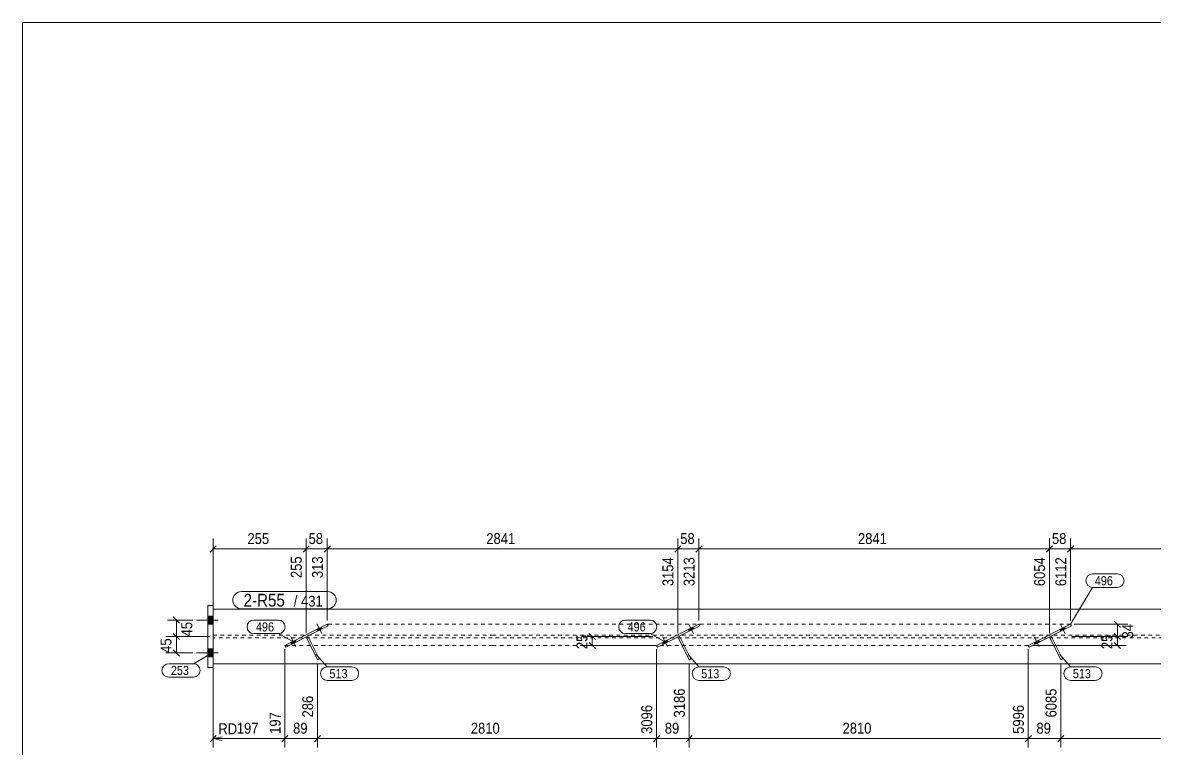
# Model space of a CAD drawing. Header units: millimetres. Extents: x 2 to 579, y 1 to 405.
# Drawn here: x 5 to 315.4, y 206 to 405 of the extents above; entities that cross this region are included whole.
import ezdxf

# ---------------------------------------------------------------- set-up
doc = ezdxf.new("R2010")
doc.units = ezdxf.units.MM
doc.linetypes.add('XKITLINE00', pattern=[0])
doc.linetypes.add('XKITLINE01', pattern=[4, 1, -1, 1, -1])
for name, color, linetype, lineweight in [('Bolt', 3, 'Continuous', 0), ('Dimensions', 7, 'Continuous', 0), ('DrawingSheet', 5, 'Continuous', 0), ('GraphicObject', 6, 'Continuous', 0), ('Part', 2, 'Continuous', 0), ('PartMark', 7, 'Continuous', 0)]:
    doc.layers.add(name, color=color, linetype=linetype, lineweight=lineweight)
doc.styles.add('ARIAL', font='ARIAL.TTF')

# ---------------------------------------------------------------- blocks, each defined once
blk = doc.blocks.new('*A15')
at = {"layer": 'Bolt'}
for points in [[(57.25, 240.08), (55.75, 240.08), (55.75, 242.28), (57.25, 242.28)], [(57.25, 240.08), (55.75, 240.08), (55.75, 242.28), (57.25, 242.28)], [(57.25, 240.08), (55.75, 240.08), (55.75, 242.28), (57.25, 242.28)], [(57.25, 231.08), (55.75, 231.08), (55.75, 233.28), (57.25, 233.28)], [(57.25, 231.08), (55.75, 231.08), (55.75, 233.28), (57.25, 233.28)], [(57.25, 231.08), (55.75, 231.08), (55.75, 233.28), (57.25, 233.28)]]:
    blk.add_hatch(color=3, dxfattribs=at).paths.add_polyline_path(points, flags=17)
at = {"layer": 'Bolt', "color": 3, "linetype": 'XKITLINE00', "lineweight": 0}
for p, q in [((55.75, 242.28), (57.25, 242.28)), ((55.75, 242.28), (57.25, 242.28)), ((55.75, 242.28), (57.25, 242.28)), ((52.65, 241.18), (58.65, 241.18)), ((52.65, 241.18), (58.65, 241.18)), ((52.65, 241.18), (58.65, 241.18)), ((55.75, 240.08), (57.25, 240.08)), ((55.75, 240.08), (57.25, 240.08)), ((55.75, 240.08), (57.25, 240.08)), ((55.75, 233.28), (57.25, 233.28)), ((55.75, 233.28), (57.25, 233.28)), ((55.75, 233.28), (57.25, 233.28)), ((52.65, 232.18), (58.65, 232.18)), ((52.65, 232.18), (58.65, 232.18)), ((52.65, 232.18), (58.65, 232.18)), ((55.75, 231.08), (57.25, 231.08)), ((55.75, 231.08), (57.25, 231.08)), ((55.75, 231.08), (57.25, 231.08))]:
    blk.add_line(p, q, dxfattribs=at)
blk = doc.blocks.new('*A17')
at = {"layer": 'Bolt'}
for points in [[(290.84, 239.23), (291.06, 238.79), (289.81, 238.16), (289.58, 238.61)], [(290.84, 239.23), (291.06, 238.79), (289.81, 238.16), (289.58, 238.61)], [(283.68, 235.65), (283.91, 235.2), (282.66, 234.57), (282.43, 235.02)], [(283.68, 235.65), (283.91, 235.2), (282.66, 234.57), (282.43, 235.02)]]:
    blk.add_hatch(color=3, dxfattribs=at).paths.add_polyline_path(points, flags=17)
at = {"layer": 'Bolt', "color": 3, "linetype": 'XKITLINE00', "lineweight": 0}
for p, q in [((290.93, 237.48), (289.59, 240.16)), ((290.93, 237.48), (289.59, 240.16)), ((291.06, 238.79), (290.84, 239.23)), ((291.06, 238.79), (290.84, 239.23)), ((283.78, 233.89), (282.44, 236.57)), ((283.78, 233.89), (282.44, 236.57)), ((289.81, 238.16), (289.58, 238.61)), ((289.81, 238.16), (289.58, 238.61)), ((282.66, 234.57), (282.43, 235.02)), ((282.66, 234.57), (282.43, 235.02)), ((283.91, 235.2), (283.68, 235.65)), ((283.91, 235.2), (283.68, 235.65))]:
    blk.add_line(p, q, dxfattribs=at)
blk = doc.blocks.new('*A18')
at = {"layer": 'Bolt'}
for points in [[(188.89, 239.23), (189.12, 238.79), (187.86, 238.16), (187.64, 238.61)], [(188.89, 239.23), (189.12, 238.79), (187.86, 238.16), (187.64, 238.61)], [(181.74, 235.65), (181.96, 235.2), (180.71, 234.57), (180.49, 235.02)], [(181.74, 235.65), (181.96, 235.2), (180.71, 234.57), (180.49, 235.02)]]:
    blk.add_hatch(color=3, dxfattribs=at).paths.add_polyline_path(points, flags=17)
at = {"layer": 'Bolt', "color": 3, "linetype": 'XKITLINE00', "lineweight": 0}
for p, q in [((188.99, 237.48), (187.64, 240.16)), ((188.99, 237.48), (187.64, 240.16)), ((189.12, 238.79), (188.89, 239.23)), ((189.12, 238.79), (188.89, 239.23)), ((181.84, 233.89), (180.49, 236.57)), ((181.84, 233.89), (180.49, 236.57)), ((187.86, 238.16), (187.64, 238.61)), ((187.86, 238.16), (187.64, 238.61)), ((180.71, 234.57), (180.49, 235.02)), ((180.71, 234.57), (180.49, 235.02)), ((181.96, 235.2), (181.74, 235.65)), ((181.96, 235.2), (181.74, 235.65))]:
    blk.add_line(p, q, dxfattribs=at)
blk = doc.blocks.new('*A19')
at = {"layer": 'Bolt'}
for points in [[(86.95, 239.23), (87.17, 238.79), (85.92, 238.16), (85.7, 238.61)], [(86.95, 239.23), (87.17, 238.79), (85.92, 238.16), (85.7, 238.61)], [(79.8, 235.65), (80.02, 235.2), (78.77, 234.57), (78.54, 235.02)], [(79.8, 235.65), (80.02, 235.2), (78.77, 234.57), (78.54, 235.02)]]:
    blk.add_hatch(color=3, dxfattribs=at).paths.add_polyline_path(points, flags=17)
at = {"layer": 'Bolt', "color": 3, "linetype": 'XKITLINE00', "lineweight": 0}
for p, q in [((87.05, 237.48), (85.7, 240.16)), ((87.05, 237.48), (85.7, 240.16)), ((87.17, 238.79), (86.95, 239.23)), ((87.17, 238.79), (86.95, 239.23)), ((79.89, 233.89), (78.55, 236.57)), ((79.89, 233.89), (78.55, 236.57)), ((85.92, 238.16), (85.7, 238.61)), ((85.92, 238.16), (85.7, 238.61)), ((78.77, 234.57), (78.54, 235.02)), ((78.77, 234.57), (78.54, 235.02)), ((80.02, 235.2), (79.8, 235.65)), ((80.02, 235.2), (79.8, 235.65))]:
    blk.add_line(p, q, dxfattribs=at)
blk = doc.blocks.new('*A20')
at = {"layer": 'Part', "color": 2, "linetype": 'XKITLINE00', "lineweight": 0}
for p, q in [((57.25, 244.18), (133.78, 244.18)), ((133.88, 244.18), (235.72, 244.18)), ((235.82, 244.18), (337.67, 244.18)), ((57.25, 229.18), (133.78, 229.18)), ((133.88, 229.18), (235.72, 229.18)), ((235.82, 229.18), (337.67, 229.18))]:
    blk.add_line(p, q, dxfattribs=at)
at = {"layer": 'Part', "color": 7, "linetype": 'XKITLINE01', "lineweight": 0}
for p, q in [((57.25, 229.18), (57.25, 244.18)), ((57.25, 237), (133.78, 237)), ((133.78, 236.35), (57.25, 236.35)), ((133.88, 237), (235.72, 237)), ((235.72, 236.35), (133.88, 236.35)), ((235.82, 237), (337.67, 237)), ((337.67, 236.35), (235.82, 236.35))]:
    blk.add_line(p, q, dxfattribs=at)
blk = doc.blocks.new('*A21')
at = {"layer": 'Part', "color": 2, "linetype": 'XKITLINE00', "lineweight": 0}
for p, q in [((55.75, 245.18), (57.25, 245.18)), ((55.75, 228.18), (55.75, 245.18)), ((57.25, 245.18), (57.25, 228.18)), ((57.25, 228.18), (55.75, 228.18))]:
    blk.add_line(p, q, dxfattribs=at)
blk = doc.blocks.new('*A23')
at = {"layer": 'Part', "color": 2, "linetype": 'XKITLINE00', "lineweight": 0}
for p, q in [((292.44, 240.04), (280.82, 234.21)), ((292.67, 239.59), (281.05, 233.76)), ((292.44, 240.04), (292.67, 239.59)), ((280.82, 234.21), (281.05, 233.76))]:
    blk.add_line(p, q, dxfattribs=at)
blk = doc.blocks.new('*A24')
at = {"layer": 'Part', "color": 7, "linetype": 'XKITLINE01', "lineweight": 0}
blk.add_line((286.63, 236.57), (287.08, 236.79), dxfattribs=at)
at = {"layer": 'Part', "color": 2, "linetype": 'XKITLINE00', "lineweight": 0}
for p, q in [((289.77, 230.31), (286.63, 236.57)), ((287.08, 236.79), (290.22, 230.53)), ((290.22, 230.53), (289.77, 230.31))]:
    blk.add_line(p, q, dxfattribs=at)
blk = doc.blocks.new('*A25')
at = {"layer": 'Part', "color": 2, "linetype": 'XKITLINE00', "lineweight": 0}
for p, q in [((190.5, 240.04), (178.88, 234.21)), ((190.72, 239.59), (179.1, 233.76)), ((190.5, 240.04), (190.72, 239.59)), ((178.88, 234.21), (179.1, 233.76))]:
    blk.add_line(p, q, dxfattribs=at)
blk = doc.blocks.new('*A26')
at = {"layer": 'Part', "color": 7, "linetype": 'XKITLINE01', "lineweight": 0}
blk.add_line((184.69, 236.57), (185.14, 236.79), dxfattribs=at)
at = {"layer": 'Part', "color": 2, "linetype": 'XKITLINE00', "lineweight": 0}
for p, q in [((187.83, 230.31), (184.69, 236.57)), ((185.14, 236.79), (188.28, 230.53)), ((188.28, 230.53), (187.83, 230.31))]:
    blk.add_line(p, q, dxfattribs=at)
blk = doc.blocks.new('*A27')
at = {"layer": 'Part', "color": 2, "linetype": 'XKITLINE00', "lineweight": 0}
for p, q in [((88.56, 240.04), (76.94, 234.21)), ((88.78, 239.59), (77.16, 233.76)), ((88.56, 240.04), (88.78, 239.59)), ((76.94, 234.21), (77.16, 233.76))]:
    blk.add_line(p, q, dxfattribs=at)
blk = doc.blocks.new('*A28')
at = {"layer": 'Part', "color": 7, "linetype": 'XKITLINE01', "lineweight": 0}
blk.add_line((82.75, 236.57), (83.19, 236.79), dxfattribs=at)
at = {"layer": 'Part', "color": 2, "linetype": 'XKITLINE00', "lineweight": 0}
for p, q in [((85.88, 230.31), (82.75, 236.57)), ((83.19, 236.79), (86.33, 230.53)), ((86.33, 230.53), (85.88, 230.31))]:
    blk.add_line(p, q, dxfattribs=at)
blk = doc.blocks.new('*A29')
at = {"layer": 'GraphicObject', "color": 1, "linetype": 'XKITLINE01', "lineweight": 0}
for p, q in [((76.94, 234.21), (133.78, 234.21)), ((133.88, 234.21), (235.72, 234.21)), ((235.82, 234.21), (280.82, 234.21))]:
    blk.add_line(p, q, dxfattribs=at)
blk = doc.blocks.new('*A30')
at = {"layer": 'GraphicObject', "color": 1, "linetype": 'XKITLINE01', "lineweight": 0}
for p, q in [((133.78, 240.04), (88.56, 240.04)), ((235.72, 240.04), (133.88, 240.04)), ((292.44, 240.04), (235.82, 240.04))]:
    blk.add_line(p, q, dxfattribs=at)
blk = doc.blocks.new('*A31')
at = {"layer": 'DrawingSheet', "color": 5, "linetype": 'XKITLINE00', "lineweight": 0}
for p, q in [((579, 405), (5, 405)), ((5, 405), (5, 5))]:
    blk.add_line(p, q, dxfattribs=at)
blk = doc.blocks.new('*A68')
at = {"layer": 'Dimensions', "color": 7, "linetype": 'XKITLINE00', "lineweight": 0}
for p, q in [((292.75, 236.68), (307.65, 236.68)), ((304.4, 237.53), (306.1, 235.83)), ((305.25, 234.21), (305.25, 236.68)), ((281.82, 234.21), (307.65, 234.21)), ((304.4, 235.06), (306.1, 233.36))]:
    blk.add_line(p, q, dxfattribs=at)
at = {"layer": 'Dimensions', "color": 3}
for p in [(305.25, 236.68), (305.25, 234.21)]:
    blk.add_point(p, dxfattribs=at)
at = {"layer": 'Dimensions', "color": 3, "style": 'ARIAL', "width": 0.85}
blk.add_text('25', height=3, rotation=90.0002, dxfattribs=at).set_placement((303.9, 233.22))
blk = doc.blocks.new('*A69')
at = {"layer": 'Dimensions', "color": 7, "linetype": 'XKITLINE00', "lineweight": 0}
for p, q in [((293.44, 240.04), (308.1, 240.04)), ((304.4, 240.89), (306.1, 239.19)), ((305.25, 236.68), (305.25, 240.04)), ((292.75, 236.68), (308.1, 236.68)), ((304.4, 237.53), (306.1, 235.83))]:
    blk.add_line(p, q, dxfattribs=at)
at = {"layer": 'Dimensions', "color": 3}
for p in [(305.25, 240.04), (305.25, 236.68)]:
    blk.add_point(p, dxfattribs=at)
at = {"layer": 'Dimensions', "color": 3, "style": 'ARIAL', "width": 0.85}
blk.add_text('34', height=3, rotation=90.0002, dxfattribs=at).set_placement((309.6, 236.13))
blk = doc.blocks.new('*A70')
at = {"layer": 'Dimensions', "color": 7, "linetype": 'XKITLINE00', "lineweight": 0}
for p, q in [((58.1, 261.53), (56.4, 259.83)), ((57.25, 245.18), (57.25, 263.53)), ((83.59, 261.53), (81.9, 259.83)), ((82.75, 237.57), (82.75, 263.53)), ((57.25, 260.68), (82.75, 260.68))]:
    blk.add_line(p, q, dxfattribs=at)
at = {"layer": 'Dimensions', "color": 3}
for p in [(57.25, 260.68), (82.75, 260.68)]:
    blk.add_point(p, dxfattribs=at)
at = {"layer": 'Dimensions', "color": 3, "style": 'ARIAL', "width": 0.85}
blk.add_text('255', height=3, dxfattribs=at).set_placement((66.66, 262.03))
blk.add_text('255', height=3, rotation=90.0002, dxfattribs=at).set_placement((81.55, 252.7))
blk = doc.blocks.new('*A71')
at = {"layer": 'Dimensions', "color": 7, "linetype": 'XKITLINE00', "lineweight": 0}
for p, q in [((83.59, 261.53), (81.9, 259.83)), ((82.75, 237.57), (82.75, 263.53)), ((89.4, 261.53), (87.71, 259.83)), ((88.56, 241.04), (88.56, 263.53)), ((82.75, 260.68), (88.56, 260.68))]:
    blk.add_line(p, q, dxfattribs=at)
at = {"layer": 'Dimensions', "color": 3}
for p in [(82.75, 260.68), (88.56, 260.68)]:
    blk.add_point(p, dxfattribs=at)
at = {"layer": 'Dimensions', "color": 3, "style": 'ARIAL', "width": 0.85}
blk.add_text('58', height=3, dxfattribs=at).set_placement((83.43, 262.03))
blk.add_text('313', height=3, rotation=90.0002, dxfattribs=at).set_placement((87.36, 252.7))
blk = doc.blocks.new('*A72')
at = {"layer": 'Dimensions', "color": 7, "linetype": 'XKITLINE00', "lineweight": 0}
for p, q in [((89.4, 261.53), (87.71, 259.83)), ((88.56, 241.04), (88.56, 263.53)), ((185.54, 261.53), (183.84, 259.83)), ((184.69, 237.57), (184.69, 263.53)), ((88.56, 260.68), (184.69, 260.68))]:
    blk.add_line(p, q, dxfattribs=at)
at = {"layer": 'Dimensions', "color": 3}
for p in [(88.56, 260.68), (184.69, 260.68)]:
    blk.add_point(p, dxfattribs=at)
at = {"layer": 'Dimensions', "color": 3, "style": 'ARIAL', "width": 0.85}
blk.add_text('2841', height=3, dxfattribs=at).set_placement((132.17, 262.03))
blk.add_text('3154', height=3, rotation=90.0002, dxfattribs=at).set_placement((183.49, 250.48))
blk = doc.blocks.new('*A73')
at = {"layer": 'Dimensions', "color": 7, "linetype": 'XKITLINE00', "lineweight": 0}
for p, q in [((185.54, 261.53), (183.84, 259.83)), ((184.69, 237.57), (184.69, 263.53)), ((191.35, 261.53), (189.65, 259.83)), ((190.5, 241.04), (190.5, 263.53)), ((184.69, 260.68), (190.5, 260.68))]:
    blk.add_line(p, q, dxfattribs=at)
at = {"layer": 'Dimensions', "color": 3}
for p in [(184.69, 260.68), (190.5, 260.68)]:
    blk.add_point(p, dxfattribs=at)
at = {"layer": 'Dimensions', "color": 3, "style": 'ARIAL', "width": 0.85}
blk.add_text('58', height=3, dxfattribs=at).set_placement((185.37, 262.03))
blk.add_text('3213', height=3, rotation=90.0002, dxfattribs=at).set_placement((189.3, 250.48))
blk = doc.blocks.new('*A74')
at = {"layer": 'Dimensions', "color": 7, "linetype": 'XKITLINE00', "lineweight": 0}
for p, q in [((191.35, 261.53), (189.65, 259.83)), ((190.5, 241.04), (190.5, 263.53)), ((287.48, 261.53), (285.79, 259.83)), ((286.63, 237.57), (286.63, 263.53)), ((190.5, 260.68), (286.63, 260.68))]:
    blk.add_line(p, q, dxfattribs=at)
at = {"layer": 'Dimensions', "color": 3}
for p in [(190.5, 260.68), (286.63, 260.68)]:
    blk.add_point(p, dxfattribs=at)
at = {"layer": 'Dimensions', "color": 3, "style": 'ARIAL', "width": 0.85}
blk.add_text('2841', height=3, dxfattribs=at).set_placement((234.12, 262.03))
blk.add_text('6054', height=3, rotation=90.0002, dxfattribs=at).set_placement((285.43, 250.48))
blk = doc.blocks.new('*A75')
at = {"layer": 'Dimensions', "color": 7, "linetype": 'XKITLINE00', "lineweight": 0}
for p, q in [((287.48, 261.53), (285.79, 259.83)), ((286.63, 237.57), (286.63, 263.53)), ((293.29, 261.53), (291.6, 259.83)), ((292.44, 241.04), (292.44, 263.53)), ((286.63, 260.68), (292.44, 260.68))]:
    blk.add_line(p, q, dxfattribs=at)
at = {"layer": 'Dimensions', "color": 3}
for p in [(286.63, 260.68), (292.44, 260.68)]:
    blk.add_point(p, dxfattribs=at)
at = {"layer": 'Dimensions', "color": 3, "style": 'ARIAL', "width": 0.85}
blk.add_text('58', height=3, dxfattribs=at).set_placement((287.31, 262.03))
blk.add_text('6112', height=3, rotation=90.0002, dxfattribs=at).set_placement((291.24, 250.48))
blk = doc.blocks.new('*A76')
at = {"layer": 'Dimensions', "color": 7, "linetype": 'XKITLINE00', "lineweight": 0}
for p, q in [((293.29, 261.53), (291.6, 259.83)), ((292.44, 241.04), (292.44, 263.53)), ((384.92, 261.53), (383.22, 259.83)), ((384.07, 245.18), (384.07, 263.53)), ((292.44, 260.68), (384.07, 260.68))]:
    blk.add_line(p, q, dxfattribs=at)
at = {"layer": 'Dimensions', "color": 3}
for p in [(292.44, 260.68), (384.07, 260.68)]:
    blk.add_point(p, dxfattribs=at)
at = {"layer": 'Dimensions', "color": 3, "style": 'ARIAL', "width": 0.85}
blk.add_text('1311', height=3, dxfattribs=at).set_placement((333.81, 262.03))
blk.add_text('7423', height=3, rotation=90.0002, dxfattribs=at).set_placement((382.87, 250.48))
blk = doc.blocks.new('*A77')
at = {"layer": 'Dimensions', "color": 7, "linetype": 'XKITLINE00', "lineweight": 0}
for p, q in [((76.94, 233.21), (76.94, 206.28)), ((57.25, 228.18), (57.25, 206.28)), ((57.25, 228.18), (57.25, 206.28)), ((58.1, 209.53), (56.4, 207.83)), ((59.75, 209.18), (57.25, 208.68)), ((57.25, 208.68), (76.94, 208.68)), ((59.75, 208.18), (57.25, 208.68)), ((64.47, 208.68), (57.25, 208.68)), ((77.78, 209.53), (76.09, 207.83))]:
    blk.add_line(p, q, dxfattribs=at)
at = {"layer": 'Dimensions', "color": 3}
for p in [(57.25, 208.68), (76.94, 208.68)]:
    blk.add_point(p, dxfattribs=at)
at = {"layer": 'Dimensions', "color": 7}
blk.add_point((57.25, 208.68), dxfattribs=at)
at = {"layer": 'Dimensions', "color": 3, "style": 'ARIAL', "width": 0.85}
blk.add_text('197', height=3, rotation=90.0002, dxfattribs=at).set_placement((75.74, 209.98))
for s, p in [('RD', (58.69, 209.88)), ('197', (63.75, 210.03))]:
    blk.add_text(s, height=3, dxfattribs=at).set_placement(p)
blk = doc.blocks.new('*A78')
at = {"layer": 'Dimensions', "color": 7, "linetype": 'XKITLINE00', "lineweight": 0}
for p, q in [((76.94, 233.21), (76.94, 206.28)), ((85.88, 229.31), (85.88, 206.28)), ((77.78, 209.53), (76.09, 207.83)), ((76.94, 208.68), (85.88, 208.68)), ((86.73, 209.53), (85.04, 207.83))]:
    blk.add_line(p, q, dxfattribs=at)
at = {"layer": 'Dimensions', "color": 3}
for p in [(76.94, 208.68), (85.88, 208.68)]:
    blk.add_point(p, dxfattribs=at)
at = {"layer": 'Dimensions', "color": 3, "style": 'ARIAL', "width": 0.85}
blk.add_text('286', height=3, rotation=90.0002, dxfattribs=at).set_placement((84.68, 214.48))
blk.add_text('89', height=3, dxfattribs=at).set_placement((79.19, 210.03))
blk = doc.blocks.new('*A79')
at = {"layer": 'Dimensions', "color": 7, "linetype": 'XKITLINE00', "lineweight": 0}
for p, q in [((178.88, 233.21), (178.88, 206.28)), ((85.88, 229.31), (85.88, 206.28)), ((86.73, 209.53), (85.04, 207.83)), ((85.88, 208.68), (178.88, 208.68)), ((179.73, 209.53), (178.03, 207.83))]:
    blk.add_line(p, q, dxfattribs=at)
at = {"layer": 'Dimensions', "color": 3}
for p in [(85.88, 208.68), (178.88, 208.68)]:
    blk.add_point(p, dxfattribs=at)
at = {"layer": 'Dimensions', "color": 3, "style": 'ARIAL', "width": 0.85}
blk.add_text('3096', height=3, rotation=90.0002, dxfattribs=at).set_placement((177.68, 209.98))
blk.add_text('2810', height=3, dxfattribs=at).set_placement((127.93, 210.03))
blk = doc.blocks.new('*A80')
at = {"layer": 'Dimensions', "color": 7, "linetype": 'XKITLINE00', "lineweight": 0}
for p, q in [((178.88, 233.21), (178.88, 206.28)), ((187.83, 229.31), (187.83, 206.28)), ((179.73, 209.53), (178.03, 207.83)), ((178.88, 208.68), (187.83, 208.68)), ((188.68, 209.53), (186.98, 207.83))]:
    blk.add_line(p, q, dxfattribs=at)
at = {"layer": 'Dimensions', "color": 3}
for p in [(178.88, 208.68), (187.83, 208.68)]:
    blk.add_point(p, dxfattribs=at)
at = {"layer": 'Dimensions', "color": 3, "style": 'ARIAL', "width": 0.85}
blk.add_text('3186', height=3, rotation=90.0002, dxfattribs=at).set_placement((186.63, 214.48))
blk.add_text('89', height=3, dxfattribs=at).set_placement((181.13, 210.03))
blk = doc.blocks.new('*A81')
at = {"layer": 'Dimensions', "color": 7, "linetype": 'XKITLINE00', "lineweight": 0}
for p, q in [((280.82, 233.21), (280.82, 206.28)), ((187.83, 229.31), (187.83, 206.28)), ((188.68, 209.53), (186.98, 207.83)), ((187.83, 208.68), (280.82, 208.68)), ((281.67, 209.53), (279.98, 207.83))]:
    blk.add_line(p, q, dxfattribs=at)
at = {"layer": 'Dimensions', "color": 3}
for p in [(187.83, 208.68), (280.82, 208.68)]:
    blk.add_point(p, dxfattribs=at)
at = {"layer": 'Dimensions', "color": 3, "style": 'ARIAL', "width": 0.85}
blk.add_text('5996', height=3, rotation=90.0002, dxfattribs=at).set_placement((279.62, 209.98))
blk.add_text('2810', height=3, dxfattribs=at).set_placement((229.88, 210.03))
blk = doc.blocks.new('*A82')
at = {"layer": 'Dimensions', "color": 7, "linetype": 'XKITLINE00', "lineweight": 0}
for p, q in [((280.82, 233.21), (280.82, 206.28)), ((289.77, 229.31), (289.77, 206.28)), ((281.67, 209.53), (279.98, 207.83)), ((280.82, 208.68), (289.77, 208.68)), ((290.62, 209.53), (288.92, 207.83))]:
    blk.add_line(p, q, dxfattribs=at)
at = {"layer": 'Dimensions', "color": 3}
for p in [(280.82, 208.68), (289.77, 208.68)]:
    blk.add_point(p, dxfattribs=at)
at = {"layer": 'Dimensions', "color": 3, "style": 'ARIAL', "width": 0.85}
blk.add_text('6085', height=3, rotation=90.0002, dxfattribs=at).set_placement((288.57, 214.48))
blk.add_text('89', height=3, dxfattribs=at).set_placement((283.07, 210.03))
blk = doc.blocks.new('*A83')
at = {"layer": 'Dimensions', "color": 7, "linetype": 'XKITLINE00', "lineweight": 0}
for p, q in [((289.77, 229.31), (289.77, 206.28)), ((384.07, 228.18), (384.07, 206.28)), ((290.62, 209.53), (288.92, 207.83)), ((289.77, 208.68), (384.07, 208.68)), ((384.92, 209.53), (383.22, 207.83))]:
    blk.add_line(p, q, dxfattribs=at)
at = {"layer": 'Dimensions', "color": 3}
for p in [(289.77, 208.68), (384.07, 208.68)]:
    blk.add_point(p, dxfattribs=at)
at = {"layer": 'Dimensions', "color": 3, "style": 'ARIAL', "width": 0.85}
blk.add_text('7423', height=3, rotation=90.0002, dxfattribs=at).set_placement((382.87, 209.98))
blk.add_text('1338', height=3, dxfattribs=at).set_placement((332.47, 210.03))
blk = doc.blocks.new('*A84')
at = {"layer": 'Dimensions', "color": 7, "linetype": 'XKITLINE00', "lineweight": 0}
for p, q in [((56.25, 236.68), (44.32, 236.68)), ((46.32, 237.53), (48.02, 235.83)), ((47.17, 232.18), (47.17, 236.68)), ((46.32, 233.03), (48.02, 231.33)), ((51.65, 232.18), (44.32, 232.18))]:
    blk.add_line(p, q, dxfattribs=at)
at = {"layer": 'Dimensions', "color": 3}
for p in [(47.17, 236.68), (47.17, 232.18)]:
    blk.add_point(p, dxfattribs=at)
at = {"layer": 'Dimensions', "color": 3, "style": 'ARIAL', "width": 0.85}
blk.add_text('45', height=3, rotation=90.0002, dxfattribs=at).set_placement((45.82, 232.2))
blk = doc.blocks.new('*A85')
at = {"layer": 'Dimensions', "color": 7, "linetype": 'XKITLINE00', "lineweight": 0}
for p, q in [((51.65, 241.18), (44.77, 241.18)), ((46.32, 242.03), (48.02, 240.33)), ((47.17, 236.68), (47.17, 241.18)), ((56.25, 236.68), (44.77, 236.68)), ((46.32, 237.53), (48.02, 235.83))]:
    blk.add_line(p, q, dxfattribs=at)
at = {"layer": 'Dimensions', "color": 3}
for p in [(47.17, 241.18), (47.17, 236.68)]:
    blk.add_point(p, dxfattribs=at)
at = {"layer": 'Dimensions', "color": 3, "style": 'ARIAL', "width": 0.85}
blk.add_text('45', height=3, rotation=90.0002, dxfattribs=at).set_placement((51.52, 236.7))
blk = doc.blocks.new('*A88')
at = {"layer": 'Dimensions', "color": 7, "linetype": 'XKITLINE00', "lineweight": 0}
for p, q in [((177.88, 236.68), (158.4, 236.68)), ((160.4, 237.53), (162.1, 235.83)), ((161.25, 234.21), (161.25, 236.68)), ((177.88, 234.21), (158.4, 234.21)), ((160.4, 235.06), (162.1, 233.36))]:
    blk.add_line(p, q, dxfattribs=at)
at = {"layer": 'Dimensions', "color": 3}
for p in [(161.25, 236.68), (161.25, 234.21)]:
    blk.add_point(p, dxfattribs=at)
at = {"layer": 'Dimensions', "color": 3, "style": 'ARIAL', "width": 0.85}
blk.add_text('25', height=3, rotation=90.0002, dxfattribs=at).set_placement((159.9, 233.22))
blk = doc.blocks.new('*A89')
at = {"layer": 'PartMark', "color": 7, "linetype": 'XKITLINE00', "lineweight": 0}
for p, q in [((85.55, 231.7), (88.55, 228.35)), ((88.55, 228.35), (95.31, 228.35)), ((88.55, 224.65), (95.31, 224.65))]:
    blk.add_line(p, q, dxfattribs=at)
for centre, start, end in [((88.55, 226.5), 90, 270), ((95.31, 226.5), 270, 90)]:
    blk.add_arc(centre, 1.85, start, end, dxfattribs=at)
at = {"layer": 'PartMark', "color": 3, "style": 'ARIAL', "width": 0.85}
blk.add_text('513', height=2.5, dxfattribs=at).set_placement((89.15, 225.25))
blk = doc.blocks.new('*A90')
at = {"layer": 'PartMark', "color": 7, "linetype": 'XKITLINE00', "lineweight": 0}
for p, q in [((68.39, 241.17), (75.15, 241.17)), ((68.39, 237.47), (75.15, 237.47)), ((79.39, 235.08), (75.15, 237.47))]:
    blk.add_line(p, q, dxfattribs=at)
for centre, start, end in [((68.39, 239.32), 90, 270), ((75.15, 239.32), 270, 90)]:
    blk.add_arc(centre, 1.85, start, end, dxfattribs=at)
at = {"layer": 'PartMark', "color": 3, "style": 'ARIAL', "width": 0.85}
blk.add_text('496', height=2.5, dxfattribs=at).set_placement((68.99, 238.07))
blk = doc.blocks.new('*A91')
at = {"layer": 'PartMark', "color": 7, "linetype": 'XKITLINE00', "lineweight": 0}
for p, q in [((187.5, 231.7), (190.5, 228.35)), ((190.5, 228.35), (197.26, 228.35)), ((190.5, 224.65), (197.26, 224.65))]:
    blk.add_line(p, q, dxfattribs=at)
for centre, start, end in [((190.5, 226.5), 90, 270), ((197.26, 226.5), 270, 90)]:
    blk.add_arc(centre, 1.85, start, end, dxfattribs=at)
at = {"layer": 'PartMark', "color": 3, "style": 'ARIAL', "width": 0.85}
blk.add_text('513', height=2.5, dxfattribs=at).set_placement((191.1, 225.25))
blk = doc.blocks.new('*A92')
at = {"layer": 'PartMark', "color": 7, "linetype": 'XKITLINE00', "lineweight": 0}
for p, q in [((170.33, 241.17), (177.09, 241.17)), ((170.33, 237.47), (177.09, 237.47)), ((181.34, 235.08), (177.09, 237.47))]:
    blk.add_line(p, q, dxfattribs=at)
for centre, start, end in [((170.33, 239.32), 90, 270), ((177.09, 239.32), 270, 90)]:
    blk.add_arc(centre, 1.85, start, end, dxfattribs=at)
at = {"layer": 'PartMark', "color": 3, "style": 'ARIAL', "width": 0.85}
blk.add_text('496', height=2.5, dxfattribs=at).set_placement((170.93, 238.07))
blk = doc.blocks.new('*A93')
at = {"layer": 'PartMark', "color": 7, "linetype": 'XKITLINE00', "lineweight": 0}
for p, q in [((289.44, 231.7), (292.44, 228.35)), ((292.44, 228.35), (299.2, 228.35)), ((292.44, 224.65), (299.2, 224.65))]:
    blk.add_line(p, q, dxfattribs=at)
for centre, start, end in [((292.44, 226.5), 90, 270), ((299.2, 226.5), 270, 90)]:
    blk.add_arc(centre, 1.85, start, end, dxfattribs=at)
at = {"layer": 'PartMark', "color": 3, "style": 'ARIAL', "width": 0.85}
blk.add_text('513', height=2.5, dxfattribs=at).set_placement((293.04, 225.25))
blk = doc.blocks.new('*A94')
at = {"layer": 'PartMark', "color": 7, "linetype": 'XKITLINE00', "lineweight": 0}
for p, q in [((298.48, 253.83), (305.24, 253.83)), ((292.44, 240.04), (298.48, 250.13)), ((298.48, 250.13), (305.24, 250.13))]:
    blk.add_line(p, q, dxfattribs=at)
for centre, start, end in [((298.48, 251.98), 90, 270), ((305.24, 251.98), 270, 90)]:
    blk.add_arc(centre, 1.85, start, end, dxfattribs=at)
at = {"layer": 'PartMark', "color": 3, "style": 'ARIAL', "width": 0.85}
blk.add_text('496', height=2.5, dxfattribs=at).set_placement((299.08, 250.73))
blk = doc.blocks.new('*A96')
at = {"layer": 'PartMark', "color": 7, "linetype": 'XKITLINE00', "lineweight": 0}
for p, q in [((56.08, 231.61), (51.83, 229.22)), ((45.07, 229.22), (51.83, 229.22)), ((45.07, 225.52), (51.83, 225.52))]:
    blk.add_line(p, q, dxfattribs=at)
for centre, start, end in [((45.07, 227.37), 90, 270), ((51.83, 227.37), 270, 90)]:
    blk.add_arc(centre, 1.85, start, end, dxfattribs=at)
at = {"layer": 'PartMark', "color": 3, "style": 'ARIAL', "width": 0.85}
blk.add_text('253', height=2.5, dxfattribs=at).set_placement((45.67, 226.12))
blk = doc.blocks.new('*A97')
at = {"layer": 'PartMark', "color": 7, "linetype": 'XKITLINE00', "lineweight": 0}
for p, q in [((65, 248.98), (88.65, 248.98)), ((65, 244.28), (88.65, 244.28))]:
    blk.add_line(p, q, dxfattribs=at)
for centre, start, end in [((65, 246.63), 90, 270), ((88.65, 246.63), 270, 90)]:
    blk.add_arc(centre, 2.35, start, end, dxfattribs=at)
at = {"layer": 'PartMark', "color": 1, "style": 'ARIAL', "width": 0.85}
blk.add_text('2-R55', height=3.5, dxfattribs=at).set_placement((65.6, 244.88))
at = {"layer": 'PartMark', "color": 3, "style": 'ARIAL', "width": 0.85}
for s, p in [('/', (79.36, 244.88)), ('431', (81.37, 244.88))]:
    blk.add_text(s, height=3, dxfattribs=at).set_placement(p)

msp = doc.modelspace()

# ---------------------------------------------------------------- block references
at = {"lineweight": 0}
for name in ['*A31', '*A70', '*A71', '*A72', '*A73', '*A74', '*A75', '*A76', '*A94', '*A97', '*A15', '*A21', '*A85', '*A90', '*A27', '*A19', '*A30', '*A92', '*A25', '*A18', '*A23', '*A17', '*A69', '*A84', '*A28', '*A88', '*A26', '*A68', '*A24', '*A77', '*A78', '*A29', '*A79', '*A80', '*A81', '*A82', '*A96', '*A89', '*A91', '*A93', '*A83']:
    msp.add_blockref(name, (0, 0), dxfattribs=at)
at = {"layer": 'Part', "lineweight": 0}
msp.add_blockref('*A20', (0, 0), dxfattribs=at)

doc.saveas('drawing.dxf')
